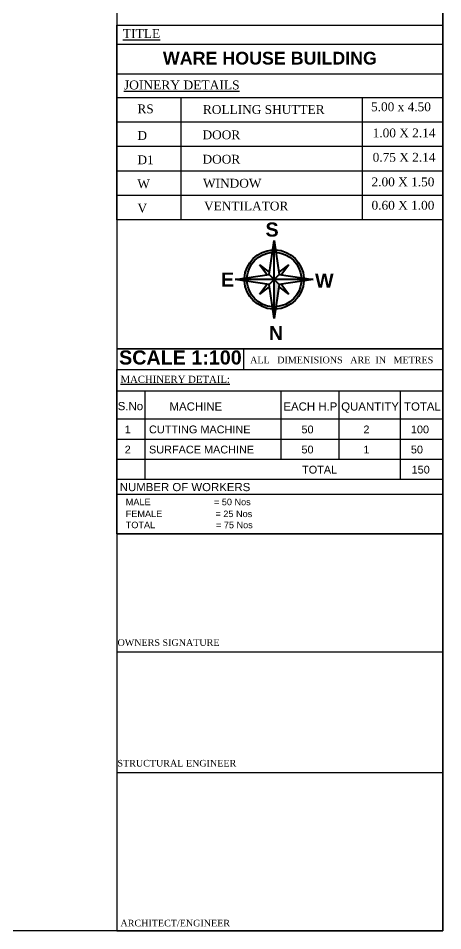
# Model space of a CAD drawing. Header units: metres. Extents: x 31037 to 31490, y -4422 to -3483.
# Drawn here: x 31299.3 to 31313.93, y -4421.54 to -4390.08 of the extents above; entities that cross this region are included whole.
import ezdxf
from ezdxf.enums import TextEntityAlignment as Align

# ---------------------------------------------------------------- set-up
doc = ezdxf.new("R2010")
doc.units = ezdxf.units.M
doc.header["$LTSCALE"] = 30
doc.header["$MEASUREMENT"] = 0
doc.linetypes.add('DASHED2', pattern=[0.375, 0.25, -0.125])
doc.layers.get('0').update_dxf_attribs({"color": 30, "lineweight": 40})
for name, color, linetype, lineweight in [('DIM', 5, 'Continuous', 25), ('Layer3', 7, 'DASHED2', 25), ('TEXT', 11, 'Continuous', 30)]:
    doc.layers.add(name, color=color, linetype=linetype, lineweight=lineweight)
doc.layers.add('LE', color=3, linetype='Continuous')
doc.layers.add('txt', color=75, linetype='Continuous')
doc.styles.add('off_name', font='arialbd.ttf')
doc.styles.add('RAM', font='dutchi.ttf')
doc.styles.get("Standard").update_dxf_attribs({"font": 'times.ttf', "height": 0.05})
doc.styles.add('style2', font='arial.ttf')

# ---------------------------------------------------------------- blocks, each defined once
blk = doc.blocks.new('NORTH')
blk.add_hatch(color=3).paths.add_polyline_path([(-166, -166), (0, 0), (-1325, 0)])
for p, q in [((-166, 166), (0, 1325)), ((0, 0), (0, 1325)), ((0, 1325), (166, 166)), ((-249, 166), (-497, 497)), ((-497, 497), (-166, 248)), ((166, 249), (497, 497)), ((497, 497), (248, 166)), ((-1325, 0), (-166, 166)), ((-1325, 0), (0, 0)), ((0, 0), (-166, 166)), ((0, 0), (-166, -166)), ((166, 166), (0, 0)), ((0, 0), (1325, 0)), ((0, -1325), (0, 0)), ((166, -166), (0, 0)), ((166, 166), (1325, 0)), ((1325, 0), (166, -166)), ((-166, -166), (-1325, 0)), ((-497, -497), (-248, -166)), ((-166, -249), (-497, -497)), ((0, -1325), (-166, -166)), ((166, -166), (0, -1325)), ((497, -497), (166, -248)), ((249, -166), (497, -497))]:
    blk.add_line(p, q)
at = {"extrusion": (0, 0, -1)}
for major_axis, start_param, end_param in [((0, 1008), -1.525951, -0.045532), ((0, 1008), 0.044821, 1.52524), ((0, 926), -1.509249, -0.062245), ((0, 926), 0.061512, 1.508516), ((0, 1008), 3.186429, 4.666848), ((0, 926), 3.203139, 4.650143), ((0, 1008), 1.615627, 3.096046), ((0, 926), 1.632329, 3.079332)]:
    blk.add_ellipse((0, 0), major_axis=major_axis, ratio=1, start_param=start_param, end_param=end_param, dxfattribs=at)

msp = doc.modelspace()

# ---------------------------------------------------------------- linework, layer by layer
at = {"color": 0, "lineweight": 25}
for p, q in [((31313.93489, -4392.82293), (31302.69422, -4392.82293)), ((31304.9046, -4392.82293), (31304.9046, -4397.02382)), ((31311.16138, -4392.82293), (31311.16138, -4397.02382)), ((31313.93489, -4393.6631), (31302.69422, -4393.6631)), ((31313.93489, -4394.50328), (31302.69422, -4394.50328)), ((31313.93489, -4395.34346), (31302.69422, -4395.34346)), ((31313.93489, -4395.34346), (31302.69422, -4395.34346)), ((31313.93489, -4396.18364), (31302.69422, -4396.18364)), ((31313.93489, -4396.18364), (31302.69422, -4396.18364)), ((31313.93489, -4397.02382), (31302.69422, -4397.02382)), ((31313.93489, -4397.02382), (31302.69422, -4397.02382))]:
    msp.add_line(p, q, dxfattribs=at)
at = {"layer": 'DIM', "color": 0, "lineweight": 25}
msp.add_line((31302.69422, -4390.97427), (31313.93489, -4390.97427), dxfattribs=at)
at = {"layer": 'DIM', "color": 6, "lineweight": 25}
msp.add_line((31307.07091, -4402.18473), (31307.07092, -4401.47419), dxfattribs=at)
at = {"layer": 'DIM', "color": 0, "lineweight": 25}
for points in [[(31162.57356, -4421.53702), (31162.57356, -4368.60832), (31313.93304, -4368.60832), (31313.93304, -4421.53702)], [(31302.69236, -4421.53702), (31313.93304, -4421.53702), (31313.93304, -4368.60832), (31302.69236, -4368.60832)], [(31313.93489, -4397.02382), (31302.69422, -4397.02382), (31302.69422, -4390.31252), (31313.93489, -4390.31252)], [(31302.69422, -4391.99706), (31313.93489, -4391.99706), (31313.93489, -4397.02382), (31302.69422, -4397.02382)], [(31302.69422, -4402.18473), (31313.93489, -4402.18486), (31313.93489, -4397.02382), (31302.69422, -4397.02382)], [(31313.93489, -4407.85004), (31302.69422, -4407.85004), (31302.69422, -4402.18473), (31313.93489, -4402.18473)]]:
    msp.add_lwpolyline(points, close=True, dxfattribs=at)
at = {"layer": 'Layer3', "color": 0, "linetype": 'ByBlock', "lineweight": 25}
for p, q in [((31313.93489, -4401.47427), (31302.69422, -4401.47413)), ((31302.69422, -4401.47414), (31313.93489, -4401.47427)), ((31302.69422, -4401.47414), (31313.93489, -4401.47414))]:
    msp.add_line(p, q, dxfattribs=at)
at = {"layer": 'TEXT', "color": 0, "lineweight": 25}
for p, q in [((31302.69422, -4402.92018), (31313.93489, -4402.92018)), ((31302.69422, -4402.92018), (31313.93489, -4402.92018)), ((31303.66105, -4402.92018), (31303.66105, -4405.97024)), ((31308.35481, -4402.92018), (31308.35481, -4405.27698)), ((31310.34728, -4402.92018), (31310.34728, -4405.27698)), ((31312.47018, -4402.92018), (31312.47018, -4405.97024)), ((31302.69422, -4403.89047), (31313.93489, -4403.89047)), ((31302.69422, -4404.58373), (31313.93489, -4404.58373)), ((31303.46411, -4404.58373), (31313.93489, -4404.58373)), ((31302.69422, -4405.27698), (31313.93489, -4405.27698)), ((31302.69422, -4405.27698), (31313.93489, -4405.27698)), ((31302.69422, -4405.27698), (31313.93489, -4405.27698)), ((31302.69422, -4405.27698), (31313.93489, -4405.27698)), ((31302.69422, -4405.27698), (31313.93489, -4405.27698)), ((31302.69422, -4405.27698), (31313.93489, -4405.27698)), ((31302.69422, -4405.27698), (31313.93489, -4405.27698)), ((31302.69422, -4405.27698), (31313.93489, -4405.27698)), ((31302.69422, -4405.27698), (31313.93489, -4405.27698)), ((31302.69422, -4405.97024), (31313.93489, -4405.97024)), ((31302.69422, -4406.4858), (31313.93489, -4406.4858))]:
    msp.add_line(p, q, dxfattribs=at)
at = {"layer": 'txt', "color": 0, "lineweight": 25}
for p, q in [((31302.69236, -4407.85004), (31313.93489, -4407.85004)), ((31302.69236, -4411.92247), (31313.93489, -4411.92247)), ((31302.68987, -4416.08251), (31313.93304, -4416.08251))]:
    msp.add_line(p, q, dxfattribs=at)

# ---------------------------------------------------------------- block references
at = {"color": 0, "lineweight": 25, "xscale": 0.0010157956017444, "yscale": 0.0010157956017444, "zscale": 0.0010157956017444, "rotation": 89.99999999999999}
msp.add_blockref('NORTH', (31308.12264, -4399.08486), dxfattribs=at)
msp.add_blockref('NORTH', (31308.12264, -4399.08486), dxfattribs=at)
msp.add_blockref('NORTH', (31308.12264, -4399.08486), dxfattribs=at)
msp.add_blockref('NORTH', (31308.12264, -4399.08486), dxfattribs=at)

# ---------------------------------------------------------------- texts
at = {"color": 0, "lineweight": 25}
for s, height, p in [('%%UTITLE', 0.307757, (31303.54727, -4390.60406)), ('%%UJOINERY DETAILS', 0.3077572, (31304.93511, -4392.37626))]:
    msp.add_text(s, height=height, dxfattribs=at).set_placement(p, align=Align.MIDDLE)
at = {"color": 0, "lineweight": 25, "style": 'off_name'}
msp.add_text('WARE HOUSE BUILDING', height=0.4401411, dxfattribs=at).set_placement((31304.28613, -4391.67167))
at = {"color": 0, "lineweight": 25}
for s, height, p in [('RS', 0.303888, (31303.40637, -4393.35133)), ('ROLLING SHUTTER', 0.3038878, (31305.66584, -4393.37482)), ('5.00 x 4.50', 0.3038878, (31311.46157, -4393.28135)), ('D', 0.30389, (31303.40658, -4394.26885)), ('DOOR', 0.303888, (31305.65073, -4394.24774)), ('1.00 X 2.14', 0.3038878, (31311.518, -4394.18138)), ('D1', 0.303888, (31303.40658, -4395.10903)), ('DOOR', 0.303888, (31305.65073, -4395.08792)), ('0.75 X 2.14', 0.3038878, (31311.518, -4395.02156)), ('W', 0.30389, (31303.40362, -4395.93677)), ('WINDOW', 0.303888, (31305.669, -4395.91563)), ('2.00 X 1.50', 0.3038878, (31311.47974, -4395.87023)), ('0.60 X 1.00', 0.3038878, (31311.47919, -4396.67524)), ('V', 0.30389, (31303.40877, -4396.77426)), ('  VENTILATOR  ', 0.3038878, (31305.47341, -4396.70094)), ('%%UMACHINERY DETAIL:', 0.2449397, (31302.8237, -4402.64623))]:
    msp.add_text(s, height=height, dxfattribs=at).set_placement(p)
at = {"layer": 'LE', "color": 0, "linetype": 'ByBlock', "lineweight": 25, "style": 'RAM'}
msp.add_text('ALL   DIMENISIONS   ARE  IN   METRES', height=0.2297735, dxfattribs=at).set_placement((31307.29306, -4402.04201), align=Align.BOTTOM_LEFT)
for s, p in [('OWNERS SIGNATURE', (31302.71959, -4411.71538)), ('STRUCTURAL ENGINEER', (31302.7171, -4415.87542)), ('ARCHITECT/ENGINEER', (31302.82124, -4421.3876))]:
    msp.add_text(s, height=0.2297735, dxfattribs=at).set_placement(p)
at = {"layer": 'TEXT', "color": 0, "lineweight": 25}
for s, height, style, p in [('S', 0.48609, 'off_name', (31307.82308, -4397.60396)), ('E', 0.48609, 'off_name', (31306.2876, -4399.32828)), ('E', 0.48609, 'off_name', (31306.2876, -4399.32828)), ('E', 0.48609, 'off_name', (31306.2876, -4399.32828)), ('E', 0.48609, 'off_name', (31306.2876, -4399.32828)), ('W', 0.48609, 'off_name', (31309.53152, -4399.36375)), ('N', 0.48609, 'off_name', (31307.9395, -4401.1726)), ('N', 0.48609, 'off_name', (31307.9395, -4401.1726)), ('N', 0.48609, 'off_name', (31307.9395, -4401.1726)), ('N', 0.48609, 'off_name', (31307.9395, -4401.1726)), ('S.No', 0.28154, 'style2', (31302.7286, -4403.58909)), ('MACHINE', 0.28154, 'style2', (31304.51445, -4403.60115)), ('EACH H.P', 0.28154, 'style2', (31308.44095, -4403.60115)), ('QUANTITY', 0.28154, 'style2', (31310.43343, -4403.60115)), ('TOTAL', 0.28154, 'style2', (31312.60046, -4403.60115)), ('1', 0.26856, 'style2', (31302.96897, -4404.38708)), ('CUTTING MACHINE ', 0.2685572, 'style2', (31303.80557, -4404.38708)), ('50', 0.268557, 'style2', (31309.06305, -4404.38708)), ('2', 0.26856, 'style2', (31311.19854, -4404.38708)), ('100', 0.268557, 'style2', (31312.83604, -4404.38708)), ('2', 0.26856, 'style2', (31302.96897, -4405.08033)), ('SURFACE MACHINE', 0.2685572, 'style2', (31303.80557, -4405.08033)), ('50', 0.268557, 'style2', (31309.06305, -4405.08033)), ('1', 0.26856, 'style2', (31311.19854, -4405.08033)), ('50', 0.268557, 'style2', (31312.83604, -4405.08033)), ('TOTAL', 0.268557, 'style2', (31309.08357, -4405.77359)), ('150', 0.268557, 'style2', (31312.86087, -4405.77359)), ('NUMBER OF WORKERS', 0.2815403, 'style2', (31302.79805, -4406.37967)), ('MALE                         = 50 Nos', 0.2252323, 'style2', (31303.00355, -4406.86569)), ('FEMALE                     = 25 Nos', 0.2252323, 'style2', (31303.00355, -4407.27533)), ('TOTAL                        = 75 Nos', 0.2252323, 'style2', (31303.00355, -4407.65869))]:
    msp.add_text(s, height=height, dxfattribs=dict(at, style=style)).set_placement(p)
at = {"layer": 'TEXT', "color": 0, "lineweight": 25, "style": 'off_name'}
msp.add_text('SCALE 1:100', height=0.4860939, dxfattribs=at).set_placement((31302.77531, -4402.16048), align=Align.BOTTOM_LEFT)

doc.saveas('drawing.dxf')
